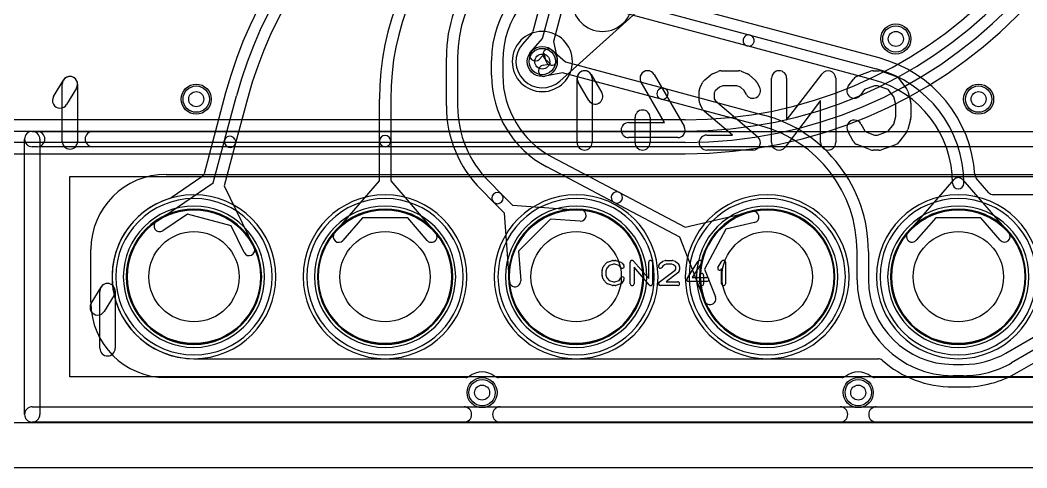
# Model space of a CAD drawing. Extents: x 0 to 57.1, y 0 to 59.8.
# Drawn here: x 37.06 to 50.44, y 6.5 to 12.45 of the extents above; entities that cross this region are included whole.
import ezdxf

# ---------------------------------------------------------------- set-up
doc = ezdxf.new("R2010")
doc.units = 0
for name, color, linetype in [('Hole', 1, 'CONTINUOUS'), ('L1', 3, 'CONTINUOUS'), ('L2', 3, 'CONTINUOUS'), ('L3', 3, 'CONTINUOUS'), ('L4', 3, 'CONTINUOUS'), ('MetalMask-A', 176, 'CONTINUOUS'), ('Outline', 7, 'CONTINUOUS'), ('PartsArea-A', 111, 'CONTINUOUS'), ('PartsArea-B', 111, 'CONTINUOUS'), ('PartsSilk-A', 221, 'CONTINUOUS'), ('PartsSilk-B', 221, 'CONTINUOUS'), ('Resist-A', 2, 'CONTINUOUS'), ('Resist-B', 2, 'CONTINUOUS'), ('Silk-A', 140, 'CONTINUOUS'), ('Silk-B', 140, 'CONTINUOUS')]:
    doc.layers.add(name, color=color, linetype=linetype)

msp = doc.modelspace()

# ---------------------------------------------------------------- linework, layer by layer
at = {"layer": 'Hole'}
for centre, radius in [((48.7, 12.2), 0.1), ((44, 11.9), 0.1), ((39.4, 11.4), 0.1), ((49.8, 11.4), 0.1), ((39.37, 9.04), 0.6), ((41.91, 9.04), 0.6), ((44.45, 9.04), 0.6), ((46.99, 9.04), 0.6), ((49.53, 9.04), 0.6), ((43.2, 7.5), 0.1), ((48.2, 7.5), 0.1)]:
    msp.add_circle(centre, radius, dxfattribs=at)
at = {"layer": 'L1'}
for p, q in [((45.10694, 12.6954), (46.76375, 12.25145)), ((46.72493, 12.10657), (45.06812, 12.55052)), ((48.47649, 11.94787), (46.23386, 12.54877)), ((46.76375, 12.25145), (48.43765, 11.80294)), ((44.13257, 12.04975), (44.30694, 11.8954)), ((48.39883, 11.65806), (46.72493, 12.10657)), ((42.725, 11.31132), (42.725, 11.95419)), ((42.875, 11.95419), (42.875, 11.31132)), ((43.325, 11.71674), (43.325, 11.91299)), ((43.475, 11.91299), (43.475, 11.71674)), ((44.10818, 11.87101), (44.03315, 11.93743)), ((44.00999, 11.85101), (44.10818, 11.87101)), ((44.30694, 11.8954), (45.61757, 11.54421)), ((44.26812, 11.75052), (44.03993, 11.70403)), ((45.57875, 11.39933), (44.26812, 11.75052)), ((45.61757, 11.54421), (46.94528, 11.18846)), ((39.79129, 11.48175), (39.50367, 10.40835)), ((39.77795, 10.85225), (39.93621, 11.44291)), ((40.0811, 11.40409), (39.92283, 10.81343)), ((41.835, 10.84229), (41.835, 11.4)), ((41.985, 11.4), (41.985, 10.84229)), ((46.90646, 11.04357), (45.57875, 11.39933)), ((39.62692, 10.28858), (39.77795, 10.85225)), ((41.835, 10.31252), (41.835, 10.84229)), ((41.985, 10.84229), (41.985, 10.31252)), ((39.92283, 10.81343), (39.77179, 10.24975)), ((44.12875, 10.63309), (45.02637, 10.15991)), ((44.95643, 10.02721), (44.05881, 10.50039)), ((39.47334, 10.3657), (39.06596, 10.08932)), ((41.2375, 9.62143), (41.835, 10.31252)), ((41.985, 10.31252), (42.5825, 9.62143)), ((48.85871, 9.62283), (49.47337, 10.33079)), ((49.58663, 10.33079), (50.20129, 9.62283)), ((49.93808, 10.15487), (49.76964, 10.34887)), ((38.8709, 9.77569), (39.62692, 10.28858)), ((39.77179, 10.24975), (40.17007, 9.42758)), ((43.35161, 10.03233), (43.18631, 10.19763)), ((43.29237, 10.30369), (43.45767, 10.13839)), ((43.45767, 10.13839), (43.60322, 9.99284)), ((45.02637, 10.15991), (45.8993, 9.69975)), ((52.07, 10.12904), (49.99471, 10.12904)), ((43.49716, 9.88678), (43.35161, 10.03233)), ((43.60322, 9.99284), (44.51439, 9.92666)), ((45.82934, 9.56705), (44.95643, 10.02721)), ((45.8993, 9.69975), (46.78924, 9.90603)), ((39.28202, 9.87332), (38.95512, 9.65155)), ((39.86285, 9.71769), (39.28202, 9.87332)), ((41.60933, 9.82215), (41.35098, 9.52333)), ((42.21067, 9.82215), (41.60933, 9.82215)), ((42.46902, 9.52333), (42.21067, 9.82215)), ((43.56334, 8.97561), (43.49716, 9.88678)), ((44.10954, 9.80567), (43.68433, 9.38046)), ((44.50353, 9.77706), (44.10954, 9.80567)), ((49.23082, 9.82263), (48.97197, 9.52449)), ((49.82918, 9.82263), (49.23082, 9.82263)), ((50.08803, 9.52449), (49.82918, 9.82263)), ((40.03507, 9.36218), (39.86285, 9.71769)), ((46.43832, 9.67072), (46.15789, 9.13875)), ((46.82312, 9.75991), (46.43832, 9.67072)), ((46.16205, 8.71625), (45.82934, 9.56705)), ((43.68433, 9.38046), (43.71294, 8.98647)), ((48.185, 9), (48.185, 9.37735)), ((48.335, 9.37735), (48.335, 9)), ((46.15789, 9.13875), (46.30175, 8.77087)), ((50.16321, 8.02572), (50.55893, 8.25419)), ((50.31416, 7.7664), (51.00791, 8.16696)), ((50.63393, 8.12429), (50.23821, 7.89582)), ((39.37, 7.95096), (48.46671, 7.95095)), ((49.46, 7.875), (49.60071, 7.875)), ((49.60071, 7.725), (49.46, 7.725)), ((49.46, 7.57496), (49.60071, 7.57496)), ((53.61, 7.10004), (20.5, 7.10004))]:
    msp.add_line(p, q, dxfattribs=at)
for centre, radius in [((48.7, 12.2), 0.2), ((44, 11.9), 0.2), ((39.4, 11.4), 0.2), ((49.8, 11.4), 0.2), ((39.37, 9.04), 0.889), ((41.91, 9.04), 0.889), ((44.45, 9.04), 0.889), ((46.99, 9.04), 0.889), ((49.53, 9.04), 0.889), ((43.2, 7.5), 0.2), ((48.2, 7.5), 0.2)]:
    msp.add_circle(centre, radius, dxfattribs=at)
for centre, radius, start, end in [((45.32126, 9.99999), 5.72505, 90.0001, 164.999913), ((45.32125, 10), 5.575, 90, 165.000042), ((45.32125, 10), 5.425, 90, 165.00004), ((45.41, 11.4), 3.575, 90, 180), ((45.41, 11.4), 3.425, 90, 180), ((44.6, 11.95419), 1.875, 104.999839, 180), ((44.6, 11.95419), 1.725, 104.999839, 180), ((44.7, 11.91299), 1.375, 105.000132, 180), ((44.7, 11.91299), 1.225, 105.000291, 180), ((46.74434, 12.17901), 0.075, 75.000177, -104.999676), ((46.74434, 12.17901), 0.075, -104.999823, 74.999844), ((44.08286, 11.99359), 0.075, 48.486366, -131.516167), ((48.03002, 10.28163), 1.72502, 3.708002, 74.999925), ((44.02496, 11.77752), 0.075, 101.513693, -78.485546), ((48.03002, 10.28163), 1.57498, 0, 75.000131), ((44.7, 11.71674), 1.375, 180, -117.795859), ((44.7, 11.71674), 1.225, 180, -117.796118), ((48.03002, 10.28163), 1.42498, 0, 75.000128), ((45.59816, 11.47177), 0.075, 75.000177, -104.999645), ((45.59816, 11.47177), 0.075, -104.999823, 74.999856), ((44.3, 11.31132), 1.575, 180, -135), ((44.3, 11.31132), 1.425, 180, -135), ((46.46, 9.37735), 1.875, 0, 75.000161), ((46.46, 9.37735), 1.725, 0, 75.000074), ((39.85039, 10.83284), 0.075, 165.000177, -15.000283), ((39.85039, 10.83284), 0.075, -14.999823, 165.000001), ((41.91, 10.84229), 0.075, 0, 180), ((41.91, 10.84229), 0.075, 180, 0), ((39.43123, 10.42776), 0.075, -55.84166, -14.999823), ((49.53, 10.28162), 0.075, 40.966727, 139.033273), ((49.82627, 10.39804), 0.075, -176.292137, -139.033273), ((49.53, 10.28163), 0.075, 180, 0), ((39.37, 9.04), 1.08904, 107.324679, -90), ((39.02385, 10.15138), 0.075, -73.062955, -55.84166), ((43.40464, 10.08536), 0.075, 45, -135), ((43.40464, 10.08536), 0.075, -135, 45), ((44.9914, 10.09356), 0.075, 62.20837, -117.795912), ((44.9914, 10.09356), 0.075, -117.79163, 62.204063), ((49.99471, 10.20404), 0.075, -139.033273, -90), ((44.50896, 9.85186), 0.075, -94.152023, 85.845964), ((46.80618, 9.83297), 0.075, -76.945831, 103.050221), ((38.91301, 9.71362), 0.075, 124.154051, -55.846438), ((41.29424, 9.57238), 0.075, 139.157585, -40.845922), ((42.52576, 9.57238), 0.075, -139.157585, 40.845922), ((48.91534, 9.57366), 0.075, 139.033273, -40.964937), ((50.14466, 9.57366), 0.075, -139.033273, 40.964937), ((40.10257, 9.39488), 0.075, -154.15239, 25.846527), ((43.63814, 8.98104), 0.075, -175.847977, 4.154036), ((49.46, 9), 1.275, 180, -90), ((49.46, 9), 1.125, 180, -90), ((46.2319, 8.74356), 0.075, -158.645462, 21.357957), ((48.46671, 7.87595), 0.075, 48.535223, 90), ((49.46, 9), 1.42504, -131.466157, -90), ((49.60071, 9), 1.125, -90, -60.000036), ((49.60071, 9), 1.275, -90, -59.999988), ((49.60072, 9.00001), 1.42505, -90.000402, -60.000733), ((50.35073, 7.70092), 0.075, 119.182972, 120.000728)]:
    msp.add_arc(centre, radius, start, end, dxfattribs=at)
at = {"layer": 'L2'}
msp.add_line((53.61, 7.10004), (20.5, 7.10004), dxfattribs=at)
for centre in [(48.7, 12.2), (39.4, 11.4), (49.8, 11.4), (43.2, 7.5), (48.2, 7.5)]:
    msp.add_circle(centre, 0.2, dxfattribs=at)
for centre, radius, start, end in [((44.8, 12.7), 0.40004, 90, -90), ((44.8, 12.7), 0.40004, -90, 90), ((44, 11.9), 0.40004, 90, -90), ((44, 11.9), 0.40004, -90, 90), ((39.37, 9.04), 0.90004, 90, -90), ((39.37, 9.04), 0.90004, -90, 90), ((41.91, 9.04), 0.90004, 90, -90), ((41.91, 9.04), 0.90004, -90, 90), ((44.45, 9.04), 0.90004, 90, -90), ((44.45, 9.04), 0.90004, -90, 90), ((46.99, 9.04), 0.90004, 90, -90), ((46.99, 9.04), 0.90004, -90, 90), ((49.53, 9.04), 0.90004, 90, -90), ((49.53, 9.04), 0.90004, -90, 90)]:
    msp.add_arc(centre, radius, start, end, dxfattribs=at)
at = {"layer": 'L3'}
msp.add_line((53.61, 7.10004), (20.5, 7.10004), dxfattribs=at)
for centre in [(48.7, 12.2), (39.4, 11.4), (49.8, 11.4), (43.2, 7.5), (48.2, 7.5)]:
    msp.add_circle(centre, 0.2, dxfattribs=at)
for centre, radius, start, end in [((44.8, 12.7), 0.40004, 90, -90), ((44.8, 12.7), 0.40004, -90, 90), ((44, 11.9), 0.40004, 90, -90), ((44, 11.9), 0.40004, -90, 90), ((39.37, 9.04), 0.90004, 90, -90), ((39.37, 9.04), 0.90004, -90, 90), ((41.91, 9.04), 0.90004, 90, -90), ((41.91, 9.04), 0.90004, -90, 90), ((44.45, 9.04), 0.90004, 90, -90), ((44.45, 9.04), 0.90004, -90, 90), ((46.99, 9.04), 0.90004, 90, -90), ((46.99, 9.04), 0.90004, -90, 90), ((49.53, 9.04), 0.90004, 90, -90), ((49.53, 9.04), 0.90004, -90, 90)]:
    msp.add_arc(centre, radius, start, end, dxfattribs=at)
at = {"layer": 'L4'}
for p, q in [((46.0441, 20.39819), (43.8734, 12.29698)), ((44.0046, 12.20693), (45.09453, 16.2746)), ((45.23941, 16.23578), (44.14948, 12.16812)), ((44.23416, 11.63982), (48.23174, 15.23764)), ((43.85638, 12.26585), (43.73789, 12.13202)), ((43.85025, 12.03257), (44.0046, 12.20693)), ((44.14948, 12.16812), (44.19597, 11.93993)), ((44.02899, 12.00818), (43.96257, 11.93315)), ((44.04899, 11.90999), (44.02899, 12.00818)), ((45.9, 11.12504), (23.5299, 11.12504)), ((23.5299, 10.975), (45.9, 10.975)), ((45.9, 10.825), (23.5299, 10.825)), ((23.5299, 10.67496), (45.9, 10.67496)), ((53.61, 7.10004), (20.5, 7.10004))]:
    msp.add_line(p, q, dxfattribs=at)
for centre, radius in [((48.7, 12.2), 0.2), ((44, 11.9), 0.2), ((39.4, 11.4), 0.2), ((49.8, 11.4), 0.2), ((39.37, 9.04), 0.889), ((41.91, 9.04), 0.889), ((44.45, 9.04), 0.889), ((46.99, 9.04), 0.889), ((49.53, 9.04), 0.889), ((43.2, 7.5), 0.2), ((48.2, 7.5), 0.2)]:
    msp.add_circle(centre, radius, dxfattribs=at)
for centre, radius, start, end in [((45.9, 16.9), 6.075, -90, 0), ((45.9, 16.9), 5.925, -90, 0), ((45.9, 16.9), 6.22504, -90, 0), ((45.9, 16.9), 5.77496, -90, 0), ((43.80096, 12.31639), 0.075, -42.3631, -14.999823), ((43.99996, 11.89996), 0.35005, 138.69582, -48.185672), ((43.68066, 12.18051), 0.075, -41.302354, -40.652669), ((43.68174, 12.18174), 0.075, -41.903172, -41.524418), ((43.90641, 11.98286), 0.075, 138.486366, -41.516167), ((44.12248, 11.92496), 0.075, -168.486307, 11.514454), ((44.28433, 11.58407), 0.075, 131.984373, 132.833319), ((39.37, 9.04), 1.08904, 90, -90), ((39.37, 9.04), 1.08904, -90, 90), ((41.91, 9.04), 1.08904, 90, -90), ((41.91, 9.04), 1.08904, -90, 90), ((44.45, 9.04), 1.08904, 90, -90), ((44.45, 9.04), 1.08904, -90, 90), ((46.99, 9.04), 1.08904, 90, -90), ((46.99, 9.04), 1.08904, -90, 90), ((49.53, 9.04), 1.08904, 90, -90), ((49.53, 9.04), 1.08904, -90, 90)]:
    msp.add_arc(centre, radius, start, end, dxfattribs=at)
at = {"layer": 'MetalMask-A'}
for centre, start, end in [((39.37, 9.04), 0, 180), ((41.91, 9.04), 0, 180), ((44.45, 9.04), 0, 180), ((46.99, 9.04), 0, 180), ((49.53, 9.04), 0, 180), ((39.37, 9.04), 180, 0), ((41.91, 9.04), 180, 0), ((44.45, 9.04), 180, 0), ((46.99, 9.04), 180, 0), ((49.53, 9.04), 180, 0)]:
    msp.add_arc(centre, 0.889, start, end, dxfattribs=at)
at = {"layer": 'Outline'}
msp.add_line((53.61, 6.5), (20.5, 6.5), dxfattribs=at)
at = {"layer": 'PartsArea-A'}
for p, q in [((37.72, 7.71), (37.72, 10.37)), ((37.72, 10.37), (53.72, 10.37)), ((53.72, 7.71), (37.72, 7.71))]:
    msp.add_line(p, q, dxfattribs=at)
at = {"layer": 'PartsArea-B'}
for centre, start, end in [((39.37, 9.04), 0, 180), ((41.91, 9.04), 0, 180), ((44.45, 9.04), 0, 180), ((46.99, 9.04), 0, 180), ((49.53, 9.04), 0, 180), ((39.37, 9.04), 180, 0), ((41.91, 9.04), 180, 0), ((44.45, 9.04), 180, 0), ((46.99, 9.04), 180, 0), ((49.53, 9.04), 180, 0)]:
    msp.add_arc(centre, 0.889, start, end, dxfattribs=at)
at = {"layer": 'PartsSilk-A'}
for p, q in [((37.1184, 7.21), (37.1184, 10.87)), ((37.22, 10.9716), (54.22, 10.9716)), ((54.1184, 10.7684), (37.3216, 10.7684)), ((37.3216, 10.7684), (37.3216, 7.21)), ((44.86516, 9.23418), (44.9346, 9.2564)), ((44.94222, 9.25759), (44.97, 9.25759)), ((44.9779, 9.25631), (45.04457, 9.23409)), ((45.21398, 9.24886), (45.41444, 9.01499)), ((45.56827, 9.21878), (45.59605, 9.241)), ((45.60313, 9.24497), (45.63368, 9.25608)), ((45.64222, 9.25759), (45.72833, 9.25759)), ((45.73761, 9.2558), (45.76539, 9.24469)), ((45.77081, 9.2417), (45.80137, 9.21948)), ((45.92407, 9.01663), (46.07407, 9.24626)), ((46.33513, 9.1647), (46.38791, 9.24618)), ((44.795, 9.05852), (44.795, 9.12148)), ((44.79614, 9.12894), (44.81003, 9.17339)), ((44.81508, 9.18239), (44.85397, 9.22683)), ((44.85618, 9.15344), (44.845, 9.11766)), ((44.845, 9.11766), (44.845, 9.06234)), ((44.88702, 9.18868), (44.85618, 9.15344)), ((44.94612, 9.20759), (44.88702, 9.18868)), ((44.96594, 9.20759), (44.94612, 9.20759)), ((45.02202, 9.1889), (44.96594, 9.20759)), ((45.04523, 9.16104), (45.02202, 9.1889)), ((45.05588, 9.22637), (45.08365, 9.19304)), ((45.17, 8.94741), (45.17, 9.23259)), ((45.42046, 8.93114), (45.22, 9.16501)), ((45.22, 9.16501), (45.22, 8.94741)), ((45.41444, 9.01499), (45.41444, 9.23259)), ((45.46444, 9.23259), (45.46444, 8.94741)), ((45.5488, 9.19029), (45.56269, 9.21251)), ((45.55497, 8.96739), (45.76793, 9.12756)), ((45.60283, 9.1824), (45.5912, 9.16379)), ((45.62408, 9.19939), (45.60283, 9.1824)), ((45.64662, 9.20759), (45.62408, 9.19939)), ((45.72352, 9.20759), (45.64662, 9.20759)), ((45.74393, 9.19943), (45.72352, 9.20759)), ((45.76804, 9.18189), (45.74393, 9.19943)), ((45.76793, 9.12756), (45.77556, 9.13976)), ((45.77556, 9.16987), (45.76804, 9.18189)), ((45.77556, 9.13976), (45.77556, 9.16987)), ((45.80787, 9.21251), (45.82176, 9.19029)), ((45.82176, 9.11934), (45.80787, 9.09712)), ((45.82556, 9.17704), (45.82556, 9.13259)), ((46.11593, 9.21892), (45.99119, 9.02796)), ((46.38389, 9.14801), (46.37709, 9.13752)), ((46.38389, 8.94741), (46.38389, 9.14801)), ((46.43389, 9.23259), (46.43389, 8.94741)), ((44.81003, 9.00661), (44.79614, 9.05106)), ((44.85397, 8.95317), (44.81508, 8.99761)), ((44.845, 9.06234), (44.85618, 9.02656)), ((44.85618, 9.02656), (44.88702, 8.99132)), ((44.88702, 8.99132), (44.94612, 8.97241)), ((44.94612, 8.97241), (44.96594, 8.97241)), ((44.96594, 8.97241), (45.02023, 8.9905)), ((45.02023, 8.9905), (45.04324, 9.02732)), ((45.08564, 9.00082), (45.05787, 8.95638)), ((45.8017, 9.09039), (45.64483, 8.97241)), ((45.64483, 8.97241), (45.80056, 8.97241)), ((46.18944, 8.97796), (45.945, 8.97796)), ((45.99119, 9.02796), (46.18944, 9.02796)), ((46.095, 8.94741), (46.095, 9.05852)), ((46.145, 9.05852), (46.145, 8.94741)), ((38.00298, 8.68487), (38.13439, 8.90222)), ((38.11973, 8.08892), (38.11973, 8.84965)), ((38.32293, 8.84965), (38.32293, 8.08892)), ((44.9346, 8.9236), (44.86516, 8.94582)), ((44.97, 8.92241), (44.94222, 8.92241)), ((45.04457, 8.94591), (44.9779, 8.92369)), ((45.80056, 8.92241), (45.57, 8.92241)), ((38.30827, 8.79708), (38.17686, 8.57973)), ((37.22, 7.3116), (54.1184, 7.3116)), ((54.22, 7.1084), (37.22, 7.1084))]:
    msp.add_line(p, q, dxfattribs=at)
for centre, radius, start, end in [((37.22, 10.87), 0.1016, 90, 180), ((44.87278, 9.21037), 0.025, 107.746418, 138.811918), ((44.94222, 9.23259), 0.025, 90, 107.746418), ((44.97, 9.23259), 0.025, 71.579545, 90), ((45.03667, 9.21037), 0.025, 39.790899, 71.579545), ((45.195, 9.23259), 0.025, 40.603781, 180), ((45.43944, 9.23259), 0.025, 0, 180), ((45.61167, 9.22148), 0.025, 109.97919, 128.654777), ((45.64222, 9.23259), 0.025, 90, 109.984612), ((45.72833, 9.23259), 0.025, 68.207103, 90), ((45.75611, 9.22148), 0.025, 53.982737, 68.202147), ((46.095, 9.23259), 0.025, -33.149737, 146.846436), ((46.40889, 9.23259), 0.025, 0, 147.066193), ((44.82, 9.12148), 0.025, 162.637772, 180), ((44.83389, 9.16593), 0.025, 138.811918, 162.637772), ((45.06444, 9.17704), 0.025, -140.209101, 39.800498), ((45.57, 9.17704), 0.025, 147.994617, -32.010019), ((45.58389, 9.19926), 0.025, 128.666967, 147.989981), ((45.78667, 9.19926), 0.025, 32.005383, 53.979316), ((45.80056, 9.17704), 0.025, 0, 32.010019), ((45.80056, 9.13259), 0.025, -32.005383, 0), ((46.35611, 9.15111), 0.025, 147.066457, -32.933807), ((44.82, 9.05852), 0.025, 180, -162.637772), ((44.83389, 9.01407), 0.025, -162.637772, -138.811918), ((45.06444, 9.01407), 0.025, -32.005383, 147.999253), ((45.57, 8.94741), 0.025, 126.952397, -90), ((45.80056, 8.94741), 0.025, -90, 90), ((45.78667, 9.11037), 0.025, -53.047603, -32.010019), ((45.945, 9.00296), 0.025, 146.850263, -90), ((46.12, 9.05852), 0.025, 0, 180), ((46.18944, 9.00296), 0.025, -90, 90), ((38.22133, 8.84965), 0.1016, 0, 180), ((38.22133, 8.84965), 0.1016, -31.16009, 148.842805), ((44.87278, 8.96963), 0.025, -138.811918, -107.746418), ((44.94222, 8.94741), 0.025, -107.746418, -90), ((44.97, 8.94741), 0.025, -90, -71.579545), ((45.03667, 8.96963), 0.025, -71.579545, -32.005383), ((45.195, 8.94741), 0.025, 180, 0), ((45.43944, 8.94741), 0.025, -139.396219, 0), ((46.12, 8.94741), 0.025, 180, 0), ((46.40889, 8.94741), 0.025, 180, 0), ((38.08992, 8.6323), 0.1016, 148.83991, -31.157195), ((38.22133, 8.08892), 0.1016, 180, 0), ((37.22, 7.21), 0.1016, 90, -90), ((37.22, 7.21), 0.1016, 180, 0)]:
    msp.add_arc(centre, radius, start, end, dxfattribs=at)
at = {"layer": 'PartsSilk-B'}
for p, q in [((39, 10.4), (52.4, 10.4)), ((38, 8.7), (38, 9.4)), ((42.98349, 7.7), (39, 7.7)), ((47.98349, 7.7), (43.41651, 7.7)), ((52.4, 7.7), (48.41651, 7.7))]:
    msp.add_line(p, q, dxfattribs=at)
for centre, radius, start, end in [((39, 9.4), 1, 90, 180), ((39.37, 9.04), 1.039, 90, -90), ((39.37, 9.04), 1.039, -90, 90), ((41.91, 9.04), 1.039, 90, -90), ((41.91, 9.04), 1.039, -90, 90), ((44.45, 9.04), 1.039, 90, -90), ((44.45, 9.04), 1.039, -90, 90), ((46.99, 9.04), 1.039, 90, -90), ((46.99, 9.04), 1.039, -90, 90), ((49.53, 9.04), 1.039, 90, -90), ((49.53, 9.04), 1.039, -90, 90), ((39, 8.7), 1, 180, -90), ((43.2, 7.5), 0.275, 51.786954, 128.213046), ((48.2, 7.5), 0.275, 51.786954, 128.213046), ((42.98349, 7.775), 0.075, -90, -51.783994), ((43.41651, 7.775), 0.075, -128.216006, -90), ((47.98349, 7.775), 0.075, -90, -51.783994), ((48.41651, 7.775), 0.075, -128.216006, -90)]:
    msp.add_arc(centre, radius, start, end, dxfattribs=at)
at = {"layer": 'Resist-A'}
for centre, radius in [((48.7, 12.2), 0.175), ((44, 11.9), 0.175), ((39.4, 11.4), 0.175), ((49.8, 11.4), 0.175), ((39.37, 9.04), 0.889), ((41.91, 9.04), 0.889), ((44.45, 9.04), 0.889), ((46.99, 9.04), 0.889), ((49.53, 9.04), 0.889), ((43.2, 7.5), 0.175), ((48.2, 7.5), 0.175)]:
    msp.add_circle(centre, radius, dxfattribs=at)
for centre, start, end in [((39.37, 9.04), 0, 180), ((41.91, 9.04), 0, 180), ((44.45, 9.04), 0, 180), ((46.99, 9.04), 0, 180), ((49.53, 9.04), 0, 180), ((39.37, 9.04), 180, 0), ((41.91, 9.04), 180, 0), ((44.45, 9.04), 180, 0), ((46.99, 9.04), 180, 0), ((49.53, 9.04), 180, 0)]:
    msp.add_arc(centre, 0.939, start, end, dxfattribs=at)
at = {"layer": 'Resist-B'}
for centre, radius in [((48.7, 12.2), 0.175), ((44, 11.9), 0.175), ((39.4, 11.4), 0.175), ((49.8, 11.4), 0.175), ((39.37, 9.04), 0.889), ((41.91, 9.04), 0.889), ((44.45, 9.04), 0.889), ((46.99, 9.04), 0.889), ((49.53, 9.04), 0.889), ((43.2, 7.5), 0.175), ((48.2, 7.5), 0.175)]:
    msp.add_circle(centre, radius, dxfattribs=at)
for centre, start, end in [((39.37, 9.04), 0, 180), ((41.91, 9.04), 0, 180), ((44.45, 9.04), 0, 180), ((46.99, 9.04), 0, 180), ((49.53, 9.04), 0, 180), ((39.37, 9.04), 180, 0), ((41.91, 9.04), 180, 0), ((44.45, 9.04), 180, 0), ((46.99, 9.04), 180, 0), ((49.53, 9.04), 180, 0)]:
    msp.add_arc(centre, 0.939, start, end, dxfattribs=at)
at = {"layer": 'Silk-A'}
for p, q in [((37.50298, 11.43487), (37.63439, 11.65222)), ((37.61973, 10.83892), (37.61973, 11.59965)), ((37.80827, 11.54708), (37.67686, 11.32973)), ((37.82293, 11.59965), (37.82293, 10.83892)), ((37.1184, 7.21), (37.1184, 10.87)), ((37.22, 10.9716), (37.28672, 10.9716)), ((37.3216, 10.87), (37.3216, 7.21)), ((38.02453, 10.9716), (52.1968, 10.9716)), ((37.28672, 10.7684), (37.22, 10.7684)), ((52.1968, 10.7684), (38.02453, 10.7684)), ((37.22, 7.3116), (42.95973, 7.3116)), ((43.44027, 7.3116), (47.95973, 7.3116)), ((48.44027, 7.3116), (53.35973, 7.3116)), ((42.95973, 7.1084), (37.22, 7.1084)), ((47.95973, 7.1084), (43.44027, 7.1084)), ((53.35973, 7.1084), (48.44027, 7.1084))]:
    msp.add_line(p, q, dxfattribs=at)
for centre, start, end in [((37.72133, 11.59965), 0, 180), ((37.72133, 11.59965), -31.16009, 148.842805), ((37.58992, 11.3823), 148.83991, -31.157195), ((37.22, 10.87), 0, 180), ((37.22, 10.87), 90, -90), ((37.28672, 10.87), -90, 90), ((38.02453, 10.87), 90, -90), ((37.72133, 10.83892), 180, 0), ((37.22, 7.21), 90, -90), ((42.95973, 7.21), -90, 90), ((43.44027, 7.21), 90, -90), ((47.95973, 7.21), -90, 90), ((48.44027, 7.21), 90, -90), ((37.22, 7.21), 180, 0)]:
    msp.add_arc(centre, 0.1016, start, end, dxfattribs=at)
at = {"layer": 'Silk-B'}
for p, q in [((46.37778, 11.77778), (46.60741, 11.77778)), ((48.4, 11.77778), (48.47407, 11.77778)), ((44.46296, 10.82222), (44.46296, 11.67778)), ((44.64962, 11.72768), (44.79036, 11.48323)), ((44.66296, 11.67778), (44.66296, 10.82222)), ((45.48648, 11.72799), (45.88648, 11.0391)), ((46.1589, 11.65518), (46.24038, 11.72184)), ((46.26266, 11.73563), (46.33674, 11.76897)), ((46.64528, 11.77033), (46.72676, 11.73699)), ((46.75578, 11.71877), (46.82985, 11.65211)), ((47.04815, 10.82222), (47.04815, 11.67778)), ((47.24815, 11.11848), (47.72046, 11.73838)), ((47.24815, 11.67778), (47.24815, 11.11848)), ((47.9, 11.67778), (47.9, 10.82222)), ((48.06779, 11.57063), (48.14186, 11.67063)), ((48.18711, 11.70474), (48.36489, 11.77141)), ((48.50794, 11.77187), (48.69313, 11.7052)), ((48.7382, 11.6725), (48.8419, 11.53917)), ((44.61704, 11.38343), (44.4763, 11.62788)), ((45.6263, 11.08889), (45.31352, 11.62757)), ((46.08519, 11.37778), (46.08519, 11.51111)), ((46.09777, 11.55967), (46.1348, 11.62634)), ((46.30035, 11.5125), (46.28519, 11.4852)), ((46.35679, 11.55867), (46.30035, 11.5125)), ((46.39925, 11.57778), (46.35679, 11.55867)), ((46.58774, 11.57778), (46.39925, 11.57778)), ((46.63492, 11.55847), (46.58774, 11.57778)), ((46.68365, 11.51462), (46.63492, 11.55847)), ((46.71258, 11.46254), (46.68365, 11.51462)), ((46.85038, 11.62635), (46.88742, 11.55968)), ((48.28499, 11.52785), (48.22851, 11.45159)), ((48.41813, 11.57778), (48.28499, 11.52785)), ((48.45662, 11.57778), (48.41813, 11.57778)), ((48.59812, 11.52684), (48.45662, 11.57778)), ((48.6719, 11.43198), (48.59812, 11.52684)), ((46.28519, 11.4852), (46.28519, 11.40369)), ((46.28519, 11.40369), (46.30077, 11.37564)), ((46.30077, 11.37564), (46.86459, 10.89856)), ((47.7, 11.38152), (47.22769, 10.76162)), ((47.7, 10.82222), (47.7, 11.38152)), ((48.7, 11.33081), (48.6719, 11.43198)), ((48.85931, 11.50455), (48.89635, 11.37121)), ((46.1348, 11.26255), (46.09777, 11.32922)), ((48.7, 11.16919), (48.7, 11.33081)), ((48.9, 11.34444), (48.9, 11.15556)), ((45.23333, 10.82222), (45.23333, 11.15556)), ((45.43333, 11.15556), (45.43333, 10.82222)), ((46.52701, 10.92222), (46.15763, 11.23477)), ((48.6719, 11.06802), (48.7, 11.16919)), ((48.89635, 11.12879), (48.85931, 10.99545)), ((45.14815, 11.08889), (45.6263, 11.08889)), ((48.1348, 10.84033), (48.06073, 10.97366)), ((48.23557, 11.07078), (48.29177, 10.96961)), ((48.59812, 10.97316), (48.6719, 11.06802)), ((45.8, 10.88889), (45.14815, 10.88889)), ((46.18519, 10.92222), (46.52701, 10.92222)), ((48.29177, 10.96961), (48.41813, 10.92222)), ((48.41813, 10.92222), (48.45662, 10.92222)), ((48.45662, 10.92222), (48.59812, 10.97316)), ((48.8419, 10.96083), (48.7382, 10.8275)), ((46.8, 10.72222), (46.18519, 10.72222)), ((48.36489, 10.72859), (48.18711, 10.79526)), ((48.47407, 10.72222), (48.4, 10.72222)), ((48.69313, 10.7948), (48.50794, 10.72813)), ((39, 10.4), (52.4, 10.4)), ((38, 8.7), (38, 9.4)), ((42.98349, 7.7), (39, 7.7)), ((47.98349, 7.7), (43.41651, 7.7)), ((52.4, 7.7), (48.41651, 7.7))]:
    msp.add_line(p, q, dxfattribs=at)
for centre, radius, start, end in [((44.56296, 11.67778), 0.1, 29.933919, -150.069182), ((44.56296, 11.67778), 0.1, 0, 180), ((45.4, 11.67778), 0.1, 30.139308, -149.858655), ((46.37778, 11.67778), 0.1, 90, 114.230097), ((46.60741, 11.67778), 0.1, 67.746396, 90), ((47.14815, 11.67778), 0.1, 0, 180), ((47.8, 11.67778), 0.1, 0, 142.69692), ((48.4, 11.67778), 0.1, 90, 110.556752), ((48.47407, 11.67778), 0.1, 70.202417, 90), ((46.22222, 11.57778), 0.1, 129.286182, 150.948735), ((46.3037, 11.64444), 0.1, 114.230097, 129.286182), ((46.68889, 11.64444), 0.1, 48.015769, 67.746396), ((46.76296, 11.57778), 0.1, 29.056274, 48.015769), ((48.22222, 11.61111), 0.1, 110.555375, 143.472652), ((48.65926, 11.61111), 0.1, 37.871466, 70.200685), ((46.18519, 11.51111), 0.1, 150.948735, 180), ((46.8, 11.51111), 0.1, -150.943726, 29.055334), ((48.14815, 11.51111), 0.1, 143.473873, -36.527348), ((48.76296, 11.47778), 0.1, 15.527485, 37.874686), ((44.7037, 11.43333), 0.1, -150.066081, 29.930818), ((46.18519, 11.37778), 0.1, 180, -150.948735), ((45.33333, 11.15556), 0.1, 0, 180), ((46.22222, 11.31111), 0.1, -150.948735, -130.234003), ((48.8, 11.34444), 0.1, 0, 15.524554), ((48.14815, 11.02222), 0.1, 29.051265, -150.946126), ((48.8, 11.15556), 0.1, -15.527485, 0), ((45.14815, 10.98889), 0.1, 90, -90), ((45.8, 10.98889), 0.1, -90, 30.141345), ((48.76296, 11.02222), 0.1, -37.871466, -15.524554), ((46.18519, 10.82222), 0.1, 90, -90), ((46.8, 10.82222), 0.1, -90, 49.763686), ((48.22222, 10.88889), 0.1, -150.948735, -110.556752), ((44.56296, 10.82222), 0.1, 180, 0), ((45.33333, 10.82222), 0.1, 180, 0), ((47.14815, 10.82222), 0.1, 180, -37.303726), ((47.8, 10.82222), 0.1, 180, 0), ((48.4, 10.82222), 0.1, -110.555375, -90), ((48.47407, 10.82222), 0.1, -90, -70.200685), ((48.65926, 10.88889), 0.1, -70.202417, -37.874686), ((39, 9.4), 1, 90, 180), ((39.37, 9.04), 1.039, 90, -90), ((39.37, 9.04), 1.039, -90, 90), ((41.91, 9.04), 1.039, 90, -90), ((41.91, 9.04), 1.039, -90, 90), ((44.45, 9.04), 1.039, 90, -90), ((44.45, 9.04), 1.039, -90, 90), ((46.99, 9.04), 1.039, 90, -90), ((46.99, 9.04), 1.039, -90, 90), ((49.53, 9.04), 1.039, 90, -90), ((49.53, 9.04), 1.039, -90, 90), ((39, 8.7), 1, 180, -90), ((43.2, 7.5), 0.275, 51.786954, 128.213046), ((48.2, 7.5), 0.275, 51.786954, 128.213046), ((42.98349, 7.775), 0.075, -90, -51.783994), ((43.41651, 7.775), 0.075, -128.216006, -90), ((47.98349, 7.775), 0.075, -90, -51.783994), ((48.41651, 7.775), 0.075, -128.216006, -90)]:
    msp.add_arc(centre, radius, start, end, dxfattribs=at)

doc.saveas('drawing.dxf')
